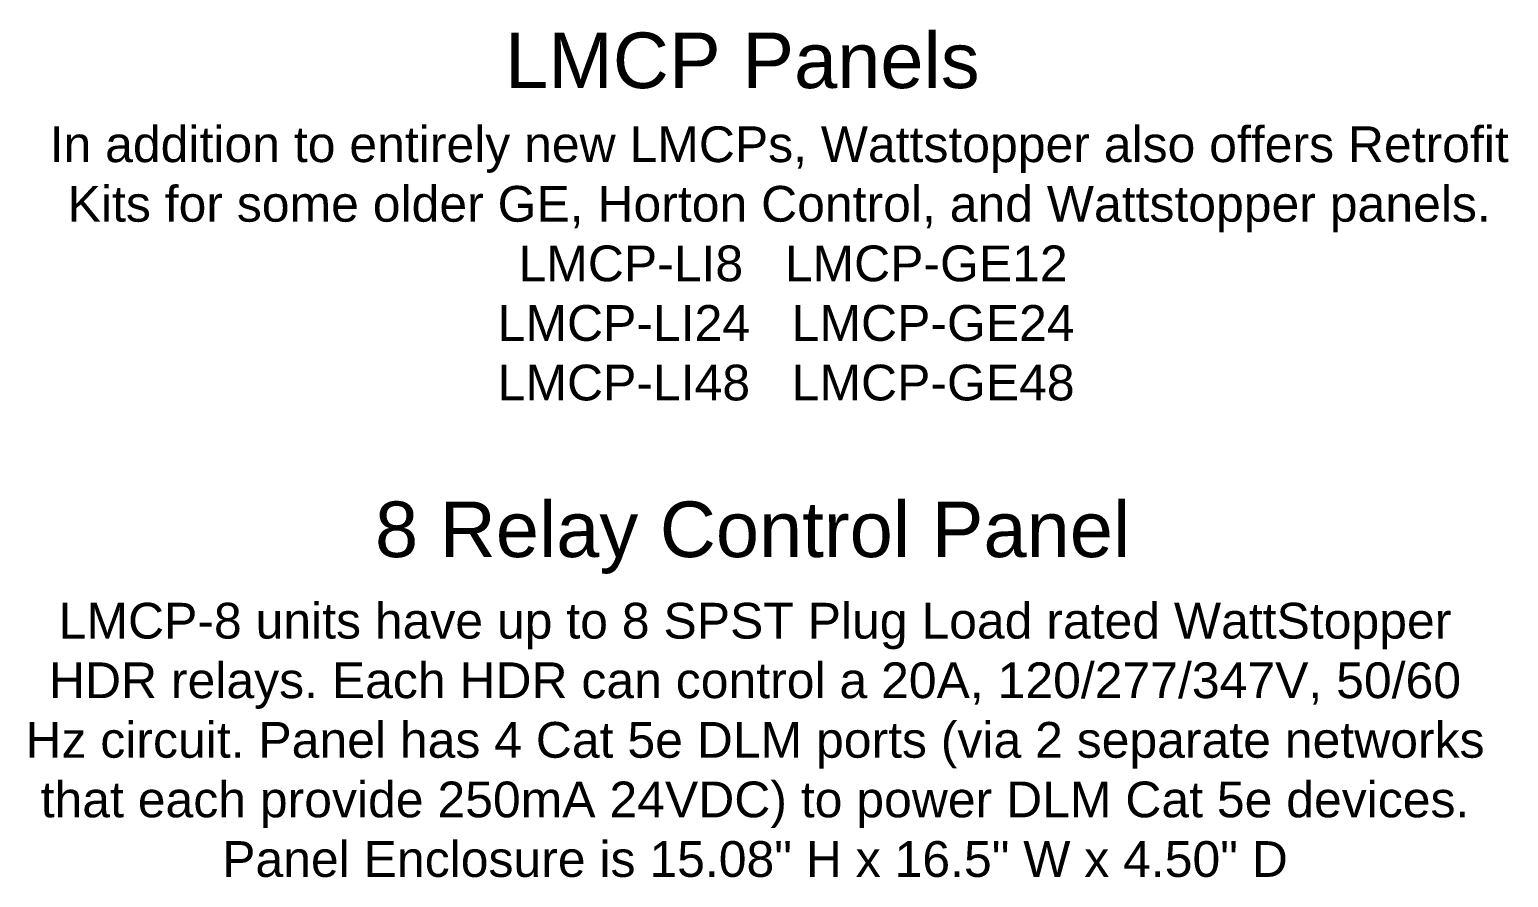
# Model space of a CAD drawing. Header units: inches. Extents: x 59 to 3361, y -1026 to 1732.
# Drawn here: x 1918.9 to 2128.4, y 1083 to 1203.1 of the extents above; entities that cross this region are included whole.
import ezdxf

# ---------------------------------------------------------------- set-up
doc = ezdxf.new("R2010")
doc.units = ezdxf.units.IN
doc.header["$MEASUREMENT"] = 0
doc.styles.add('ARIAL', font='arial.ttf')

msp = doc.modelspace()

# ---------------------------------------------------------------- texts
at = {"char_height": 7.875, "attachment_point": 2, "style": 'ARIAL'}
for s, width, insert in [('LMCP Panels', 217.4711, (2019.9, 1202.71)), ('8 Relay Control Panel', 212.6081, (2021.36, 1136.28))]:
    msp.add_mtext_dynamic_manual_height_columns(s, width=width, gutter_width=70, heights=[0], dxfattribs=dict(at, insert=insert))
at = {"char_height": 5.0625, "attachment_point": 2, "style": 'ARIAL'}
for s, insert, width in [('In addition to entirely new LMCPs, Wattstopper also offers Retrofit Kits for some older GE, Horton Control, and Wattstopper panels.\\P^I^ILMCP-LI8^I^I^ILMCP-GE12\\P\\pt40.5,81,101.25,121.5;^ILMCP-LI24^I^I^ILMCP-GE24\\P^ILMCP-LI48^I^I^ILMCP-GE48', (2025.13, 1189.42), 206.5389), ('LMCP-8 units have up to 8 SPST Plug Load rated WattStopper HDR relays. Each HDR can control a 20A, 120/277/347V, 50/60 Hz circuit. Panel has 4 Cat 5e DLM ports (via 2 separate networks that each provide {\\C3;250mA\\C1; }24VDC) to power DLM Cat 5e devices. Panel Enclosure is 15.08" H x 16.5" W x 4.50" D', (2021.7, 1121.93), 206.9129)]:
    msp.add_mtext(s, dxfattribs=dict(at, insert=insert, width=width))

doc.saveas('drawing.dxf')
